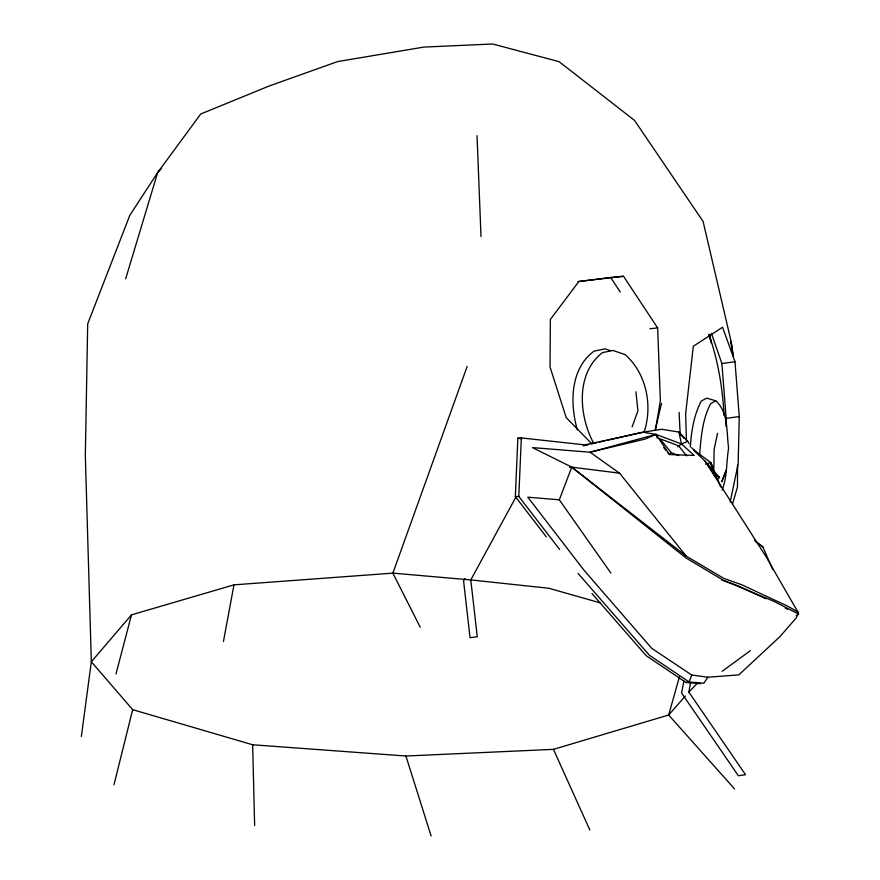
<?xml version="1.0" encoding="UTF-8"?>
<svg xmlns="http://www.w3.org/2000/svg" width="880" height="880" viewBox="0 0 880 880"><rect width="100%" height="100%" fill="white"/><g stroke="black" fill="none" stroke-linecap="round" stroke-linejoin="round"><path stroke-width="1.32" d="M737.572 464.981L737.462 486.904L732.545 504.075M713.867 468.468L714.087 449.559L717.563 433.279M726.022 426.415L726.176 418.341L721.875 363.517L711.469 333.421M686.455 441.012L685.652 413.776L693.308 346.28L722.568 327.228L734.998 361.746L739.255 416.592L738.166 463.749L730.202 501.985M546.315 536.866L515.339 496.584L517.858 438.229L521.334 437.932L584.738 444.862L643.368 432.256L656.04 434.401L681.483 443.949L694.188 455.444L669.449 454.542L667.821 452.551M559.658 549.505L518.804 496.408L521.334 437.932M690.305 447.084C691.394 431.277 693.825 415.294 701.239 401.082L706.728 398.145L715.913 400.862C728.695 412.786 726.396 432.267 728.618 448.118C726.275 462.033 727.331 476.861 722.106 490.138M699.578 454.828C701.129 437.382 702.273 419.43 710.666 403.645L715.913 400.862M81.356 736.417L91.333 661.782L85.327 455.697L87.692 323.862L129.844 215.259L157.63 172.623L200.706 114.015L269.335 85.943L337.634 61.578L423.841 47.091L492.624 44L559.108 61.666L634.524 120.395L703.098 221.463L731.071 341.341L733.172 355.465M607.409 440.297L640.816 432.586L655.402 430.221L660.363 400.774L657.657 327.943L623.524 276.276L610.687 277.453L620.301 292.105M223.432 641.542L233.97 584.848L392.876 573.133L470.789 579.92L548.856 588.269L600.072 602.822M683.903 680.988L681.593 693.011L738.342 775.72L745.547 774.73L688.842 692.076L690.591 682.671M655.314 429.572L661.562 403.315M113.971 784.784L132.682 709.665L91.333 661.782L131.494 614.856L233.97 584.848M116.006 673.915L131.494 614.856M644.171 431.915C652.861 405.592 646.448 373.241 625.086 354.618L612.953 350.438L602.525 352.605C575.344 373.384 578.919 415.987 593.659 443.256M679.459 676.731L668.657 715.022L734.58 788.942M125.664 278.806L157.63 172.623L161.348 168.586M467.17 366.41L392.876 573.133L420.233 627.253M632.115 426.888L637.923 410.85L635.943 391.765M610.918 573.133L559.317 499.818L571.758 467.137L619.553 473.176L686.191 556.105L723.767 578.38L741.829 584.793L787.6 606.122L797.874 611.974L798.644 614.306L796.257 615.67M678.722 455.576L671.297 452.683L669.449 454.542L656.04 434.401L645.106 439.076L590.04 452.221L532.488 447.601L571.758 467.137L685.993 557.931L723.316 580.261L773.674 601.216L797.896 613.679L796.312 617.804L779.834 636.735L738.793 674.883L707.872 677.226L691.757 675.026L689.051 681.945L685.971 682.484L646.217 655.71L591.954 593.56M464.86 578.468L463.562 580.866L470.052 637.714L477.257 636.724L470.789 579.92L515.823 497.255M707.872 677.226L703.78 683.221L689.051 681.945L649.363 655.237L578.006 573.353M685.322 696.069L668.657 715.022L553.443 749.353L405.922 756.019L252.648 744.766L132.682 709.665M688.842 692.076L697.235 683.386M720.676 486.948L717.629 479.325L719.488 477.466L706.31 462.616M677.655 446.886L681.483 443.949L687.742 441.386L689.073 443.74M722.106 671.297L750.376 650.683M705.705 464.101L710.776 462.55L715.176 473.341M583.363 445.863L588.709 444.62M591.382 444.004L596.728 442.772M599.401 442.156L604.736 440.924M655.402 430.221L661.815 429.286L678.931 432.069L687.742 441.386M569.536 467.467L571.758 467.137L686.191 556.105M721.875 363.517L734.998 361.746M726.176 418.341L739.255 416.592M578.006 281.633L609.323 277.629M623.524 276.276L578.919 281.457L550.363 319.429L550.022 366.971L566.225 417.637L591.635 443.608M649.88 328.746L657.657 327.943M515.339 496.584L518.804 496.408M685.971 682.484L700.612 683.694M559.317 499.818L527.813 497.178L583.704 569.833L651.717 648.34L691.757 675.026M517.858 438.229L521.862 438.724M610.203 350.614L605.11 348.832L594.011 351.153C569.954 368.984 569.91 403.469 577.302 429.88M721.732 579.997L737.231 585.497L765.842 598.763M713.57 474.518L719.488 477.466L712.866 472.824M785.29 608.135L787.567 609.433M619.553 473.176L590.04 452.221L656.04 434.401L657.228 438.13M756.151 542.113L762.861 546.898L772.739 569.492M693.858 449.999L710.776 462.55L714.45 472.725M754.402 540.32L762.861 546.898M693.66 450.263L705.177 461.274L717.629 479.325M691.669 447.755L694.54 450.571M663.729 447.579L666.182 450.56M671.297 452.683L659.879 438.735L678.557 445.742L686.62 455.873M681.483 443.949L678.931 432.069L683.738 438.196M678.931 432.069L681.197 435.49M705.177 461.274L765.93 556.534L797.874 611.974M553.443 749.353L589.831 830.005M708.884 334.51C718.146 360.415 722.524 388.003 724.108 415.415M405.922 756.019L431.112 836M712.657 468.677L710.776 462.55L711.733 467.423M708.818 334.521L711.128 342.133M709.39 334.224L711.513 343.398M733.161 356.213L731.071 341.341L732.05 352.154M679.085 412.324L680.163 433.741M477.026 135.674L481.008 236.544M252.648 744.766L254.639 825.539M723.415 477.444L721.765 481.767L726.297 470.151L723.415 477.444"/></g></svg>
